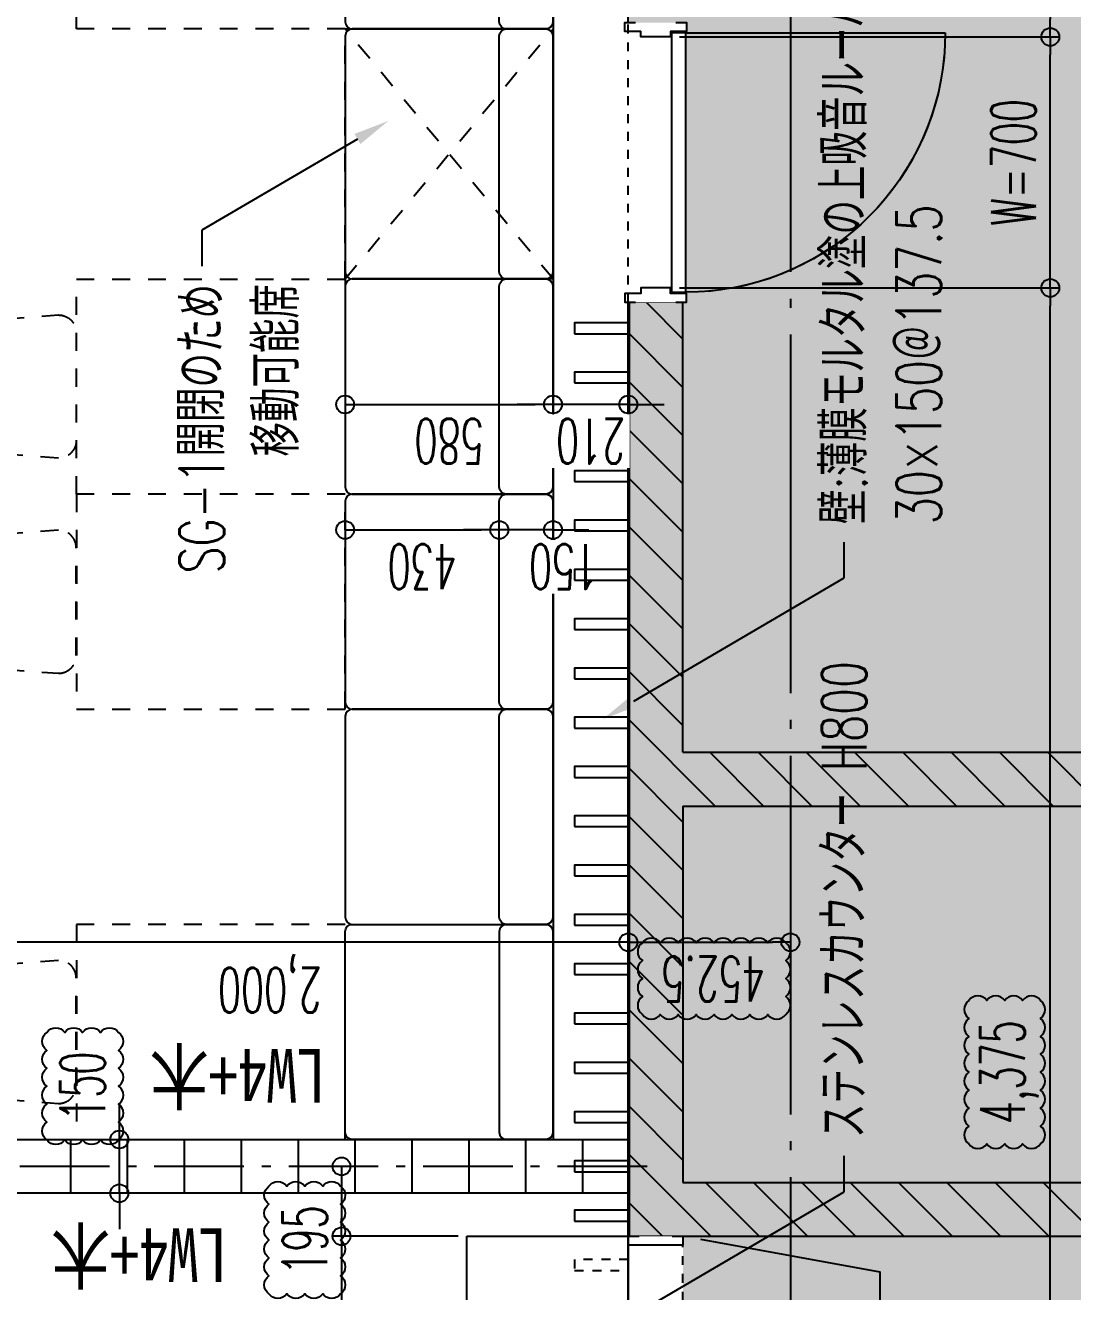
# Model space of a CAD drawing. Header units: millimetres. Extents: x -67913 to 128525, y -54442 to 63422.
# Drawn here: x 8865 to 11788, y 24226 to 27758 of the extents above; entities that cross this region are included whole.
import ezdxf
from ezdxf import colors
from ezdxf.entities.mleader import LeaderData, LeaderLine
from ezdxf.enums import TextEntityAlignment as Align
from ezdxf.math import Vec2, Vec3

# ---------------------------------------------------------------- set-up
doc = ezdxf.new("R2010")
doc.units = ezdxf.units.MM
doc.header["$LTSCALE"] = 500
doc.header["$PDMODE"] = 35
for name, pattern in [('AXIS', [2.35, 2, -0.15, 0.05, -0.15]), ('DD1', [0.1, 0.05, -0.05]), ('DD3', [0.2, 0.1, -0.1]), ('DD4', [0.38, 0.3, -0.08]), ('DD6', [0.75, 0.5, -0.1, 0.05, -0.1])]:
    doc.linetypes.add(name, pattern=pattern)
doc.layers.get('0').update_dxf_attribs({"plot": 0})
for name, color, linetype in [('020KijnSn', 1, 'AXIS'), ('143Hatch8', 5, 'Continuous'), ('143Solid8', 253, 'Continuous'), ('200HojoSn', 4, 'DD6'), ('220Kabe9', 7, 'Continuous'), ('230Kaik', 7, 'Continuous'), ('270SiagSp', 8, 'Continuous'), ('272SiagSp', 8, 'Continuous'), ('290Kigo', 8, 'Continuous'), ('292Kigo', 8, 'Continuous'), ('300Dansa', 4, 'Continuous'), ('302Dansa', 5, 'Continuous'), ('303Dansa', 6, 'DD4'), ('330KattA9', 6, 'Continuous'), ('350Kigu', 4, 'Continuous'), ('360Kagu', 3, 'DD3'), ('390Kigo', 8, 'Continuous'), ('391kigoHor', 10, 'Continuous')]:
    doc.layers.add(name, color=color, linetype=linetype)
doc.layers.add('HOJO', color=211, linetype='Continuous', plot=False)
doc.styles.add('Annotative', font='simplex.shx', dxfattribs={"width": 0.7, "bigfont": 'extfont2.shx'})
doc.styles.add('Dim', font='simplex.shx', dxfattribs={"width": 0.6, "bigfont": 'extfont2.shx'})
doc.styles.get("Standard").update_dxf_attribs({"font": 'simplex.shx', "width": 0.7, "bigfont": 'extfont2.shx'})
doc.styles.add('明朝', font='MS Mincho.ttf')
doc.dimstyles.new('PRO1-50', dxfattribs={"dimscale": 50, "dimtxt": 2.5, "dimasz": 1, "dimexe": 0.5, "dimexo": 0.5, "dimgap": 0.8, "dimtad": 1, "dimdec": 3, "dimdsep": 46, "dimlunit": 6, "dimtxsty": 'Dim', "dimblk": 'ORIGIN', "dimcen": 0, "dimadec": 3, "dimazin": 2, "dimtfac": 1, "dimtdec": 3, "dimtix": 1, "dimtmove": 2, "dimatfit": 3, "dimldrblk": 'ORIGIN', "dimfxl": 0, "dimarcsym": 0})

# ---------------------------------------------------------------- blocks, each defined once
blk = doc.blocks.new('*U287')
at = {"color": 0, "linetype": 'ByBlock', "lineweight": -2}
blk.add_wipeout([(-25, 65.5), (1130, 65.5), (1130, -87), (-25, -87)], dxfattribs=at)
at = {"color": 5, "linetype": 'DD1', "lineweight": -2}
for p, q in [((0, 65.5), (1105, 65.5)), ((0, -87), (1105, -87))]:
    blk.add_line(p, q, dxfattribs=at)
at = {"color": 0, "linetype": 'ByBlock', "lineweight": -2}
for points in [[(-25, -57), (-25, -87), (0, -87), (0, 65.5), (-25, 65.5), (-25, 35.5)], [(1130, -57), (1130, -87), (1105, -87), (1105, 65.5), (1130, 65.5), (1130, 35.5)]]:
    blk.add_lwpolyline(points, dxfattribs=at)
blk = doc.blocks.new('_Origin')
at = {"color": 0, "linetype": 'ByBlock', "lineweight": -2}
blk.add_line((0, 0), (-1, 0), dxfattribs=at)
blk.add_circle((0, 0), 0.5, dxfattribs=at)
blk = doc.blocks.new('*D297')
at = {"layer": '270SiagSp', "color": 0, "lineweight": -2, "transparency": 16777216}
for p, q in [((9127.5, 24700), (9127.5, 24750)), ((9127.5, 24500), (9127.5, 24650)), ((9127.5, 24450), (9127.5, 24400))]:
    blk.add_line(p, q, dxfattribs=at)
at = {"layer": 'Defpoints', "color": 0, "transparency": 16777216}
for p in [(9127.5, 24650), (9127.5, 24650), (9127.5, 24500)]:
    blk.add_point(p, dxfattribs=at)
at = {"layer": '270SiagSp', "color": 0, "lineweight": -2, "transparency": 16777216, "xscale": 50, "yscale": 50, "zscale": 50}
for p, rotation in [((9127.5, 24650), 270), ((9127.5, 24500), 90)]:
    blk.add_blockref('_Origin', p, dxfattribs=dict(at, rotation=rotation))
at = {"layer": '270SiagSp', "color": 0, "transparency": 16777216, "insert": (9025, 24798.6), "char_height": 125, "attachment_point": 5, "rotation": 90, "style": 'Dim'}
blk.add_mtext('150', dxfattribs=at)
blk = doc.blocks.new('*D298')
at = {"layer": '270SiagSp', "color": 0, "lineweight": -2, "transparency": 16777216}
for p, q in [((8547.5, 24675), (8547.5, 25225)), ((10497.5, 25200), (8597.5, 25200))]:
    blk.add_line(p, q, dxfattribs=at)
at = {"layer": 'Defpoints', "color": 0, "transparency": 16777216}
for p in [(8547.5, 25200), (10547.5, 25200), (8547.5, 24650)]:
    blk.add_point(p, dxfattribs=at)
at = {"layer": '270SiagSp', "color": 0, "lineweight": -2, "transparency": 16777216, "xscale": 50, "yscale": 50, "zscale": 50, "rotation": 180}
blk.add_blockref('_Origin', (8547.5, 25200), dxfattribs=at)
at = {"layer": '270SiagSp', "color": 0, "lineweight": -2, "transparency": 16777216, "xscale": 50, "yscale": 50, "zscale": 50}
blk.add_blockref('_Origin', (10547.5, 25200), dxfattribs=at)
at = {"layer": '270SiagSp', "color": 0, "transparency": 16777216, "insert": (9547.5, 25085.6), "char_height": 125, "attachment_point": 5, "rotation": 180, "style": 'Dim'}
blk.add_mtext('2,000', dxfattribs=at)
blk = doc.blocks.new('*D299')
at = {"layer": '270SiagSp', "color": 0, "lineweight": -2, "transparency": 16777216}
for p, q in [((10137.5, 26350), (10087.5, 26350)), ((10337.5, 26350), (10187.5, 26350)), ((10387.5, 26350), (10437.5, 26350))]:
    blk.add_line(p, q, dxfattribs=at)
at = {"layer": 'Defpoints', "color": 0, "transparency": 16777216}
for p in [(10187.5, 26350), (10187.5, 26350), (10337.5, 26350)]:
    blk.add_point(p, dxfattribs=at)
at = {"layer": '270SiagSp', "color": 0, "lineweight": -2, "transparency": 16777216, "xscale": 50, "yscale": 50, "zscale": 50}
blk.add_blockref('_Origin', (10187.5, 26350), dxfattribs=at)
at = {"layer": '270SiagSp', "color": 0, "transparency": 16777216, "insert": (10367, 26247.5), "char_height": 125, "attachment_point": 5, "rotation": 180, "style": 'Dim', "bg_fill": 3, "box_fill_scale": 1.1, "bg_fill_color": 256, "bg_fill_true_color": 13158600, "bg_fill_transparency": 0}
blk.add_mtext('150', dxfattribs=at)
at = {"layer": '270SiagSp', "color": 0, "lineweight": -2, "transparency": 16777216, "xscale": 50, "yscale": 50, "zscale": 50, "rotation": 180}
blk.add_blockref('_Origin', (10337.5, 26350), dxfattribs=at)
blk = doc.blocks.new('*D300')
at = {"layer": '270SiagSp', "color": 0, "lineweight": -2, "transparency": 16777216}
blk.add_line((9807.5, 26350), (10137.5, 26350), dxfattribs=at)
at = {"layer": 'Defpoints', "color": 0, "transparency": 16777216}
for p in [(9757.5, 26350), (10187.5, 26350), (10187.5, 26350)]:
    blk.add_point(p, dxfattribs=at)
at = {"layer": '270SiagSp', "color": 0, "lineweight": -2, "transparency": 16777216, "xscale": 50, "yscale": 50, "zscale": 50, "rotation": 180}
blk.add_blockref('_Origin', (9757.5, 26350), dxfattribs=at)
at = {"layer": '270SiagSp', "color": 0, "lineweight": -2, "transparency": 16777216, "xscale": 50, "yscale": 50, "zscale": 50}
blk.add_blockref('_Origin', (10187.5, 26350), dxfattribs=at)
at = {"layer": '270SiagSp', "color": 0, "transparency": 16777216, "insert": (9972.5, 26247.5), "char_height": 125, "attachment_point": 5, "rotation": 180, "style": 'Dim'}
blk.add_mtext('430', dxfattribs=at)
blk = doc.blocks.new('*D301')
at = {"layer": '270SiagSp', "color": 0, "lineweight": -2, "transparency": 16777216}
for p, q in [((10287.5, 26700), (10237.5, 26700)), ((10547.5, 26700), (10337.5, 26700)), ((10597.5, 26700), (10647.5, 26700))]:
    blk.add_line(p, q, dxfattribs=at)
at = {"layer": 'Defpoints', "color": 0, "transparency": 16777216}
for p in [(10337.5, 26700), (10337.5, 26700), (10547.5, 26700)]:
    blk.add_point(p, dxfattribs=at)
at = {"layer": '270SiagSp', "color": 0, "lineweight": -2, "transparency": 16777216, "xscale": 50, "yscale": 50, "zscale": 50}
blk.add_blockref('_Origin', (10337.5, 26700), dxfattribs=at)
at = {"layer": '270SiagSp', "color": 0, "lineweight": -2, "transparency": 16777216, "xscale": 50, "yscale": 50, "zscale": 50, "rotation": 180}
blk.add_blockref('_Origin', (10547.5, 26700), dxfattribs=at)
at = {"layer": '270SiagSp', "color": 0, "transparency": 16777216, "insert": (10442.5, 26597.5), "char_height": 125, "attachment_point": 5, "rotation": 180, "style": 'Dim', "bg_fill": 3, "box_fill_scale": 1.1, "bg_fill_color": 256, "bg_fill_true_color": 13158600, "bg_fill_transparency": 0}
blk.add_mtext('210', dxfattribs=at)
blk = doc.blocks.new('*D302')
at = {"layer": '270SiagSp', "color": 0, "lineweight": -2, "transparency": 16777216}
blk.add_line((9807.5, 26700), (10287.5, 26700), dxfattribs=at)
at = {"layer": 'Defpoints', "color": 0, "transparency": 16777216}
for p in [(9757.5, 26700), (10337.5, 26700), (10337.5, 26700)]:
    blk.add_point(p, dxfattribs=at)
at = {"layer": '270SiagSp', "color": 0, "lineweight": -2, "transparency": 16777216, "xscale": 50, "yscale": 50, "zscale": 50, "rotation": 180}
blk.add_blockref('_Origin', (9757.5, 26700), dxfattribs=at)
at = {"layer": '270SiagSp', "color": 0, "lineweight": -2, "transparency": 16777216, "xscale": 50, "yscale": 50, "zscale": 50}
blk.add_blockref('_Origin', (10337.5, 26700), dxfattribs=at)
at = {"layer": '270SiagSp', "color": 0, "transparency": 16777216, "insert": (10047.5, 26597.5), "char_height": 125, "attachment_point": 5, "rotation": 180, "style": 'Dim'}
blk.add_mtext('580', dxfattribs=at)
blk = doc.blocks.new('*U303')
at = {"layer": '330KattA9'}
blk.add_arc((812, 63.5), 724, 90, 175, dxfattribs=at)
at = {"linetype": 'ByBlock', "lineweight": -2}
blk.add_wipeout([(840, 65.5), (840, -107), (60, -107), (60, 65.5)], dxfattribs=at)
at = {"color": 0, "linetype": 'ByBlock', "lineweight": -2}
for points in [[(60, 35.5), (60, 65.5), (85, 65.5), (85, 20.5), (100, 20.5), (100, -62), (85, -62), (85, -107), (60, -107), (60, -77)], [(840, 35.5), (840, 65.5), (815, 65.5), (815, 20.5), (800, 20.5), (800, -62), (815, -62), (815, -107), (840, -107), (840, -77)]]:
    blk.add_lwpolyline(points, dxfattribs=at)
blk.add_lwpolyline([(812, 23.5), (88, 23.5), (88, 63.5), (812, 63.5)], close=True, dxfattribs=at)
at = {"layer": '330KattA9'}
blk.add_line((812, 63.5), (812, 787.5), dxfattribs=at)
blk.add_arc((812, 63.5), 724, 95, 180, dxfattribs=at)
blk = doc.blocks.new('*D304')
at = {"layer": '272SiagSp', "color": 0, "lineweight": -2, "transparency": 16777216}
for p, q in [((10690, 27725), (11750, 27725)), ((11725, 27075), (11725, 27675)), ((10690, 27025), (11750, 27025))]:
    blk.add_line(p, q, dxfattribs=at)
at = {"layer": 'Defpoints', "color": 0, "transparency": 16777216}
for p in [(10665, 27725), (11725, 27725), (10665, 27025)]:
    blk.add_point(p, dxfattribs=at)
at = {"layer": '272SiagSp', "color": 0, "lineweight": -2, "transparency": 16777216, "xscale": 50, "yscale": 50, "zscale": 50}
for p, rotation in [((11725, 27725), 90), ((11725, 27025), 270)]:
    blk.add_blockref('_Origin', p, dxfattribs=dict(at, rotation=rotation))
at = {"layer": '272SiagSp', "color": 0, "transparency": 16777216, "insert": (11622.5, 27375), "char_height": 125, "attachment_point": 5, "rotation": 90, "style": 'Dim'}
blk.add_mtext('W=700', dxfattribs=at)
blk = doc.blocks.new('*D305')
at = {"layer": '272SiagSp', "color": 0, "lineweight": -2, "transparency": 16777216}
for p, q in [((11725, 28100), (11725, 27775)), ((10690, 27725), (11750, 27725))]:
    blk.add_line(p, q, dxfattribs=at)
at = {"layer": 'Defpoints', "color": 0, "transparency": 16777216}
for p in [(11725, 28150), (10665, 27725), (11725, 27725)]:
    blk.add_point(p, dxfattribs=at)
at = {"layer": '272SiagSp', "color": 0, "lineweight": -2, "transparency": 16777216, "xscale": 50, "yscale": 50, "zscale": 50}
for p, rotation in [((11725, 28150), 90), ((11725, 27725), 270)]:
    blk.add_blockref('_Origin', p, dxfattribs=dict(at, rotation=rotation))
at = {"layer": '272SiagSp', "color": 0, "transparency": 16777216, "insert": (11622.5, 27937.5), "char_height": 125, "attachment_point": 5, "rotation": 90, "style": 'Dim'}
blk.add_mtext('425', dxfattribs=at)
blk = doc.blocks.new('*D306')
at = {"layer": '272SiagSp', "color": 0, "lineweight": -2, "transparency": 16777216}
for p, q in [((10690, 27025), (11750, 27025)), ((11725, 22700), (11725, 26975))]:
    blk.add_line(p, q, dxfattribs=at)
at = {"layer": 'Defpoints', "color": 0, "transparency": 16777216}
for p in [(10665, 27025), (11725, 27025), (11725, 22650)]:
    blk.add_point(p, dxfattribs=at)
at = {"layer": '272SiagSp', "color": 0, "lineweight": -2, "transparency": 16777216, "xscale": 50, "yscale": 50, "zscale": 50}
for p, rotation in [((11725, 27025), 90), ((11725, 22650), 270)]:
    blk.add_blockref('_Origin', p, dxfattribs=dict(at, rotation=rotation))
at = {"layer": '272SiagSp', "color": 0, "transparency": 16777216, "insert": (11610.6, 24837.5), "char_height": 125, "attachment_point": 5, "rotation": 90, "style": 'Dim'}
blk.add_mtext('4,375', dxfattribs=at)
blk = doc.blocks.new('*D310')
at = {"layer": '270SiagSp', "color": 0, "lineweight": -2, "transparency": 16777216}
for p, q in [((10072.5, 24380), (9722.5, 24380)), ((9747.5, 24330), (9747.5, 23275)), ((10072.5, 23225), (9722.5, 23225))]:
    blk.add_line(p, q, dxfattribs=at)
at = {"layer": 'Defpoints', "color": 0, "transparency": 16777216}
for p in [(10097.5, 24380), (9747.5, 23225), (10097.5, 23225)]:
    blk.add_point(p, dxfattribs=at)
at = {"layer": '270SiagSp', "color": 0, "lineweight": -2, "transparency": 16777216, "xscale": 50, "yscale": 50, "zscale": 50}
for p, rotation in [((9747.5, 24380), 90), ((9747.5, 23225), 270)]:
    blk.add_blockref('_Origin', p, dxfattribs=dict(at, rotation=rotation))
at = {"layer": '270SiagSp', "color": 0, "transparency": 16777216, "insert": (9633.1, 23802.5), "char_height": 125, "attachment_point": 5, "rotation": 90, "style": 'Dim'}
blk.add_mtext('1,155', dxfattribs=at)
blk = doc.blocks.new('*D311')
at = {"layer": '270SiagSp', "color": 0, "lineweight": -2, "transparency": 16777216}
for p, q in [((9747.5, 24525), (9747.5, 24430)), ((10072.5, 24380), (9722.5, 24380))]:
    blk.add_line(p, q, dxfattribs=at)
at = {"layer": 'Defpoints', "color": 0, "transparency": 16777216}
for p in [(9747.5, 24575), (9747.5, 24380), (10097.5, 24380)]:
    blk.add_point(p, dxfattribs=at)
at = {"layer": '270SiagSp', "color": 0, "lineweight": -2, "transparency": 16777216, "xscale": 50, "yscale": 50, "zscale": 50}
for p, rotation in [((9747.5, 24575), 90), ((9747.5, 24380), 270)]:
    blk.add_blockref('_Origin', p, dxfattribs=dict(at, rotation=rotation))
at = {"layer": '270SiagSp', "color": 0, "transparency": 16777216, "insert": (9645, 24369.5), "char_height": 125, "attachment_point": 5, "rotation": 90, "style": 'Dim'}
blk.add_mtext('195', dxfattribs=at)
blk = doc.blocks.new('*D360')
at = {"layer": '270SiagSp', "color": 0, "lineweight": -2, "transparency": 16777216}
blk.add_line((10597.5, 25200), (10950, 25200), dxfattribs=at)
at = {"layer": 'Defpoints', "color": 0, "transparency": 16777216}
for p in [(10547.5, 25200), (11000, 25200), (11000, 25200)]:
    blk.add_point(p, dxfattribs=at)
at = {"layer": '270SiagSp', "color": 0, "lineweight": -2, "transparency": 16777216, "xscale": 50, "yscale": 50, "zscale": 50, "rotation": 180}
blk.add_blockref('_Origin', (10547.5, 25200), dxfattribs=at)
at = {"layer": '270SiagSp', "color": 0, "lineweight": -2, "transparency": 16777216, "xscale": 50, "yscale": 50, "zscale": 50}
blk.add_blockref('_Origin', (11000, 25200), dxfattribs=at)
at = {"layer": '270SiagSp', "color": 0, "transparency": 16777216, "insert": (10784.5, 25097.5), "char_height": 125, "attachment_point": 5, "rotation": 180, "style": 'Dim'}
blk.add_mtext('452.5', dxfattribs=at)
blk = doc.blocks.new('*U170')
at = {"color": 0, "linetype": 'ByBlock', "lineweight": -2, "transparency": 16777216, "style": '明朝', "width": 0.8}
blk.add_attdef('間仕切符号', text='', height=3, dxfattribs=at).set_placement((0, 0), align=Align.MIDDLE)
blk = doc.blocks.new('2人掛けテーブル')
blk.add_lwpolyline([(68100, 33978.1), (68700, 33978.1), (68700, 33228.1), (68100, 33228.1)], close=True)
blk = doc.blocks.new('ローカウンターチェア')
blk.add_lwpolyline([(73483, 48995.5, 0.191953), (73466.8, 49028.8), (73465.9, 49029.6, 0.165258), (73321.8, 49092.2), (73321.8, 49112.2, -0.166896), (73479.4, 49044.4, 1.000187), (73499.5, 49066.6, 0.38619), (73104, 49066.6, 1.000331), (73124.2, 49044.4, -0.166984), (73281.8, 49112.2), (73281.8, 49092.2, 0.16686), (73136.6, 49028.6, 0.190435), (73120.5, 48995.5), (73102.1, 48750, 0.414214), (73152.1, 48700), (73451.4, 48700, 0.414214), (73501.4, 48750)], format="xyb", close=True)
blk = doc.blocks.new('建具記号')
at = {"color": 0, "linetype": 'ByBlock', "lineweight": -2, "transparency": 16777216}
for p, q in [((-5.292, 1.5), (5.292, 1.5)), ((-5.292, -1.5), (5.292, -1.5))]:
    blk.add_line(p, q, dxfattribs=at)
at = {"color": 7, "linetype": 'ByBlock', "lineweight": -2, "transparency": 16777216}
blk.add_circle((0, 0), 5.5, dxfattribs=at)
at = {"color": 0, "linetype": 'ByBlock', "lineweight": -2, "transparency": 16777216, "width": 0.6}
for tag, height, p in [('建具寸法・高さH', 1.9, (0, 3.5)), ('建具番号', 2, (0, 0)), ('基準高さから建具下枠の上端までの高さ', 1.9, (0, -3.5)), ('特記事項（電気錠等）', 1.9, (0, -7))]:
    blk.add_attdef(tag, text='', height=height, dxfattribs=at).set_placement(p, align=Align.MIDDLE)

msp = doc.modelspace()

# ---------------------------------------------------------------- hatches: boundary and pattern name
at = {"layer": '143Hatch8', "linetype": 'Continuous'}
h = msp.add_hatch(dxfattribs=at)
h.set_pattern_fill('ANSI31', scale=30, angle=270)
h.paths.add_polyline_path([(12775, 25230), (12775, 26125), (12775, 26225), (12775, 26575), (14125, 26575), (14125, 26725), (12625, 26725), (12625, 25730), (10700, 25730), (10700, 26985), (10550, 26985), (10550, 24380), (14480, 24380), (14480, 24530), (14275, 24530), (14275, 24630), (14125, 24630), (14125, 24530), (12775, 24530), (12775, 24630), (12625, 24630), (12625, 24530), (10700, 24530), (10700, 25580), (12625, 25580), (12625, 25230)])
at = {"layer": '143Solid8'}
h = msp.add_hatch(color=254, dxfattribs=at)
edge = h.paths.add_edge_path()
edge.add_line((10547.5, 11272.5), (10547.5, 28400))
edge.add_line((10547.5, 28400), (8275, 28400))
edge.add_line((8275, 28400), (8275, 28550))
edge.add_line((8275, 28550), (11230, 28550))
edge.add_line((11230, 28550), (11230, 29840))
edge.add_line((11230, 29840), (10923.1239, 29840))
edge.add_line((10923.1239, 29840), (9807.7484, 30887.09))
edge.add_line((9807.7484, 30887.09), (9948, 31043))
edge.add_line((9948, 31043), (9948, 31643))
edge.add_line((9948, 31643), (9807.7484, 31797.91))
edge.add_line((9807.7484, 31797.91), (10923.1239, 32845))
edge.add_line((10923.1239, 32845), (15208.0429, 32845))
edge.add_line((15208.0429, 32845), (16500, 33702.0947))
edge.add_line((16500, 33702.0947), (17791.9571, 32845))
edge.add_line((17791.9571, 32845), (22083.3761, 32845))
edge.add_line((22083.3761, 32845), (23198.7516, 31797.91))
edge.add_line((23198.7516, 31797.91), (23058.5, 31643))
edge.add_line((23058.5, 31643), (23058.5, 31043))
edge.add_line((23058.5, 31043), (23198.7516, 30887.09))
edge.add_line((23198.7516, 30887.09), (22083.3761, 29840))
edge.add_line((22083.3761, 29840), (16575, 29840))
edge.add_line((16575, 29840), (16575, 28550))
edge.add_line((16575, 28550), (24750, 28550))
edge.add_line((24750, 28550), (24750, 28400))
edge.add_line((24750, 28400), (24550, 28400))
edge.add_line((24550, 28400), (24550, 27778))
edge.add_line((24550, 27778), (22450, 27778))
edge.add_line((22450, 27778), (22450, 27775))
edge.add_line((22450, 27775), (22290, 27775))
edge.add_line((22290, 27775), (22290, 27025))
edge.add_line((22290, 27025), (22450, 27025))
edge.add_line((22450, 27025), (22450, 20250))
edge.add_line((22450, 20250), (22550, 20250))
edge.add_line((22550, 20250), (22750, 20050))
edge.add_line((22750, 20050), (22750, 11450))
edge.add_line((22750, 11450), (22550, 11250))
edge.add_line((22550, 11250), (22450, 11250))
edge.add_line((22450, 11250), (21700, 11250))
edge.add_line((21700, 11250), (21700, 10624.9989))
edge.add_arc((21050, 10624.9989), 650, 270, 360, ccw=False)
edge.add_line((21050, 9974.9989), (18999, 9974.9989))
edge.add_line((18999, 9974.9989), (18999, 9825))
edge.add_line((18999, 9825), (18001, 9825))
edge.add_line((18001, 9825), (18001, 9975))
edge.add_line((18001, 9975), (16999, 9975))
edge.add_line((16999, 9975), (16999, 9825))
edge.add_line((16999, 9825), (16001, 9825))
edge.add_line((16001, 9825), (16001, 9975))
edge.add_line((16001, 9975), (14999, 9975))
edge.add_line((14999, 9975), (14999, 9825))
edge.add_line((14999, 9825), (14001, 9825))
edge.add_line((14001, 9825), (14001, 9974.9983))
edge.add_line((14001, 9974.9983), (11949.9993, 9975))
edge.add_arc((11950, 10625), 650, 179.9998989, 269.9999359, ccw=False)
edge.add_line((11300, 10625.0011), (11300, 11272.5))
edge.add_line((11300, 11272.5), (10547.5, 11272.5))
at = {"layer": '302Dansa'}
h = msp.add_hatch(dxfattribs=at)
h.set_pattern_fill('LINE', color=256, scale=50, angle=90)
h.set_pattern_definition([(90, (9626.87, 24500), (-158.75, 1e-14), [])])
h.paths.add_polyline_path([(10547.5, 24500), (8547.5, 24500), (8547.5, 24650), (10547.5, 24650)])

# ---------------------------------------------------------------- linework, layer by layer
at = {"layer": '020KijnSn'}
msp.add_line((11000, 37470), (11000, -23200), dxfattribs=at)
at = {"layer": '200HojoSn'}
msp.add_line((10600, 24575), (7375, 24575), dxfattribs=at)
at = {"layer": '220Kabe9'}
for p, q in [((10550, 26985), (10550, 24380)), ((10700, 26985), (10550, 26985)), ((10700, 25730), (10700, 26985)), ((10700, 25730), (12625, 25730)), ((10700, 25580), (10700, 24530)), ((10700, 25580), (12625, 25580)), ((10700, 24530), (12625, 24530)), ((10550, 24380), (14480, 24380))]:
    msp.add_line(p, q, dxfattribs=at)
for points in [[(10397.5, 26897.5), (10547.5, 26897.5), (10547.5, 26927.5), (10397.5, 26927.5)], [(10397.5, 26760), (10547.5, 26760), (10547.5, 26790), (10397.5, 26790)], [(10397.5, 26622.5), (10547.5, 26622.5), (10547.5, 26652.5), (10397.5, 26652.5)], [(10397.5, 26072.5), (10547.5, 26072.5), (10547.5, 26102.5), (10397.5, 26102.5)], [(10397.5, 25935), (10547.5, 25935), (10547.5, 25965), (10397.5, 25965)], [(10397.5, 25797.5), (10547.5, 25797.5), (10547.5, 25827.5), (10397.5, 25827.5)], [(10397.5, 25660), (10547.5, 25660), (10547.5, 25690), (10397.5, 25690)], [(10397.5, 25522.5), (10547.5, 25522.5), (10547.5, 25552.5), (10397.5, 25552.5)], [(10397.5, 25385), (10547.5, 25385), (10547.5, 25415), (10397.5, 25415)], [(10397.5, 25247.5), (10547.5, 25247.5), (10547.5, 25277.5), (10397.5, 25277.5)], [(10397.5, 25110), (10547.5, 25110), (10547.5, 25140), (10397.5, 25140)], [(10397.5, 24972.5), (10547.5, 24972.5), (10547.5, 25002.5), (10397.5, 25002.5)], [(10397.5, 24835), (10547.5, 24835), (10547.5, 24865), (10397.5, 24865)], [(10397.5, 24697.5), (10547.5, 24697.5), (10547.5, 24727.5), (10397.5, 24727.5)], [(10397.5, 24560), (10547.5, 24560), (10547.5, 24590), (10397.5, 24590)], [(10397.5, 24422.5), (10547.5, 24422.5), (10547.5, 24452.5), (10397.5, 24452.5)]]:
    msp.add_lwpolyline(points, close=True, dxfattribs=at)
at = {"layer": '350Kigu'}
msp.add_line((10337.5, 28400), (10337.5, 24650), dxfattribs=at)
for points in [[(10337.5, 27767.5), (10337.5, 28327.5, 0.414213562), (10317.5, 28347.5), (9777.5, 28347.5, 0.414213562), (9757.5, 28327.5), (9757.5, 27767.5, 0.414213562), (9777.5, 27747.5), (10317.5, 27747.5, 0.414213562)], [(10317.5, 28347.5, -0.414213562), (10337.5, 28327.5), (10337.5, 27767.5, -0.414213562), (10317.5, 27747.5), (10207.5, 27747.5, -0.414213562), (10187.5, 27767.5), (10187.5, 28327.5, -0.414213562), (10207.5, 28347.5)], [(10337.5, 27070), (10337.5, 27727.5, 0.414213562), (10317.5, 27747.5), (9777.5, 27747.5, 0.414213562), (9757.5, 27727.5), (9757.5, 27070, 0.414213562), (9777.5, 27050), (10317.5, 27050, 0.414213562)], [(10317.5, 27747.5, -0.414213562), (10337.5, 27727.5), (10337.5, 27070, -0.414213562), (10317.5, 27050), (10207.5, 27050, -0.414213562), (10187.5, 27070), (10187.5, 27727.5, -0.414213562), (10207.5, 27747.5)], [(10337.5, 26470), (10337.5, 27030, 0.414213562), (10317.5, 27050), (9777.5, 27050, 0.414213562), (9757.5, 27030), (9757.5, 26470, 0.414213562), (9777.5, 26450), (10317.5, 26450, 0.414213562)], [(10317.5, 27050, -0.414213562), (10337.5, 27030), (10337.5, 26470, -0.414213562), (10317.5, 26450), (10207.5, 26450, -0.414213562), (10187.5, 26470), (10187.5, 27030, -0.414213562), (10207.5, 27050)], [(10337.5, 25870), (10337.5, 26430, 0.414213562), (10317.5, 26450), (9777.5, 26450, 0.414213562), (9757.5, 26430), (9757.5, 25870, 0.414213562), (9777.5, 25850), (10317.5, 25850, 0.414213562)], [(10317.5, 26450, -0.414213562), (10337.5, 26430), (10337.5, 25870, -0.414213562), (10317.5, 25850), (10207.5, 25850, -0.414213562), (10187.5, 25870), (10187.5, 26430, -0.414213562), (10207.5, 26450)], [(10337.5, 25270), (10337.5, 25830, 0.414213562), (10317.5, 25850), (9777.5, 25850, 0.414213562), (9757.5, 25830), (9757.5, 25270, 0.414213562), (9777.5, 25250), (10317.5, 25250, 0.414213562)], [(10317.5, 25850, -0.414213562), (10337.5, 25830), (10337.5, 25270, -0.414213562), (10317.5, 25250), (10207.5, 25250, -0.414213562), (10187.5, 25270), (10187.5, 25830, -0.414213562), (10207.5, 25850)], [(10337.5, 25230), (10337.5, 24670, -0.414213562), (10317.5, 24650), (9777.5, 24650, -0.414213562), (9757.5, 24670), (9757.5, 25230, -0.414213562), (9777.5, 25250), (10317.5, 25250, -0.414213562)], [(10317.5, 24650, 0.414213562), (10337.5, 24670), (10337.5, 25230, 0.414213562), (10317.5, 25250), (10207.5, 25250, 0.414213562), (10187.5, 25230), (10187.5, 24670, 0.414213562), (10207.5, 24650)]]:
    msp.add_lwpolyline(points, format="xyb", close=True, dxfattribs=at)
msp.add_lwpolyline([(10547.5, 24500), (8547.5, 24500), (8547.5, 24650), (10547.5, 24650), (10547.5, 24500)], dxfattribs=at)
at = {"layer": '360Kagu'}
for p, q in [((9757.5, 27049.9784), (10337.5, 27747.5)), ((10337.5, 27049.9784), (9757.5, 27747.5))]:
    msp.add_line(p, q, dxfattribs=at)
msp.add_lwpolyline([(10337.5, 27050), (9757.5, 27050), (9757.5, 27747.5), (10337.5, 27747.5)], close=True, dxfattribs=at)
at = {"layer": '390Kigo'}
msp.add_lwpolyline([(10750, 23234.0909), (11250, 23325), (11250, 24280), (10750, 24370.9091)], dxfattribs=at)
at = {"layer": '391kigoHor'}
for points in [[(10986.7691, 24998.8409, 0.52056705), (10986.7691, 25048.8409, 0.52056705), (10986.7691, 25098.8409, 0.52056705), (10986.7691, 25148.8409, 0.52056705), (10986.7691, 25198.8409, 0.52056705), (10936.7691, 25198.8409, 0.52056705), (10886.7691, 25198.8409, 0.52056705), (10836.7691, 25198.8409, 0.52056705), (10786.7691, 25198.8409, 0.52056705), (10736.7691, 25198.8409, 0.52056705), (10686.7691, 25198.8409, 0.52056705), (10636.7691, 25198.8409, 0.52056705), (10586.7691, 25198.8409, 0.52056705), (10586.7691, 25148.8409, 0.52056705), (10586.7691, 25098.8409, 0.52056705), (10586.7691, 25048.8409, 0.52056705), (10586.7691, 24998.8409, 0.52056705), (10636.7691, 24998.8409, 0.52056705), (10686.7691, 24998.8409, 0.52056705), (10736.7691, 24998.8409, 0.52056705), (10786.7691, 24998.8409, 0.52056705), (10836.7691, 24998.8409, 0.52056705), (10886.7691, 24998.8409, 0.52056705), (10936.7691, 24998.8409, 0.52056705)], [(11697.7898, 25037.5, 0.52056705), (11647.7898, 25037.5, 0.52056705), (11597.7898, 25037.5, 0.52056705), (11547.7898, 25037.5, 0.52056705), (11497.7898, 25037.5, 0.52056705), (11497.7898, 24987.5, 0.52056705), (11497.7898, 24937.5, 0.52056705), (11497.7898, 24887.5, 0.52056705), (11497.7898, 24837.5, 0.52056705), (11497.7898, 24787.5, 0.52056705), (11497.7898, 24737.5, 0.52056705), (11497.7898, 24687.5, 0.52056705), (11497.7898, 24637.5, 0.52056705), (11547.7898, 24637.5, 0.52056705), (11597.7898, 24637.5, 0.52056705), (11647.7898, 24637.5, 0.52056705), (11697.7898, 24637.5, 0.52056705), (11697.7898, 24687.5, 0.52056705), (11697.7898, 24737.5, 0.52056705), (11697.7898, 24787.5, 0.52056705), (11697.7898, 24837.5, 0.52056705), (11697.7898, 24887.5, 0.52056705), (11697.7898, 24937.5, 0.52056705), (11697.7898, 24987.5, 0.52056705)], [(9125, 24648.6317, -0.52056705), (9075, 24648.6317, -0.52056705), (9025, 24648.6317, -0.52056705), (8975, 24648.6317, -0.52056705), (8925, 24648.6317, -0.52056705), (8925, 24698.6317, -0.52056705), (8925, 24748.6317, -0.52056705), (8925, 24798.6317, -0.52056705), (8925, 24848.6317, -0.52056705), (8925, 24898.6317, -0.52056705), (8925, 24948.6317, -0.52056705), (8975, 24948.6317, -0.52056705), (9025, 24948.6317, -0.52056705), (9075, 24948.6317, -0.52056705), (9125, 24948.6317, -0.52056705), (9125, 24898.6317, -0.52056705), (9125, 24848.6317, -0.52056705), (9125, 24798.6317, -0.52056705), (9125, 24748.6317, -0.52056705), (9125, 24698.6317, -0.52056705)], [(9745, 24219.5198, -0.52056705), (9695, 24219.5198, -0.52056705), (9645, 24219.5198, -0.52056705), (9595, 24219.5198, -0.52056705), (9545, 24219.5198, -0.52056705), (9545, 24269.5198, -0.52056705), (9545, 24319.5198, -0.52056705), (9545, 24369.5198, -0.52056705), (9545, 24419.5198, -0.52056705), (9545, 24469.5198, -0.52056705), (9545, 24519.5198, -0.52056705), (9595, 24519.5198, -0.52056705), (9645, 24519.5198, -0.52056705), (9695, 24519.5198, -0.52056705), (9745, 24519.5198, -0.52056705), (9745, 24469.5198, -0.52056705), (9745, 24419.5198, -0.52056705), (9745, 24369.5198, -0.52056705), (9745, 24319.5198, -0.52056705), (9745, 24269.5198, -0.52056705)]]:
    msp.add_lwpolyline(points, format="xyb", close=True, dxfattribs=at)
at = {"layer": 'HOJO'}
msp.add_lwpolyline([(10547.5, 11272.5), (10547.5, 28400), (8275, 28400), (8275, 28550), (11230, 28550), (11230, 29840), (10923.1239, 29840), (9807.7484, 30887.09), (9948, 31043), (9948, 31643), (9807.7484, 31797.91), (10923.1239, 32845), (15208.0429, 32845), (16500, 33702.0947), (17791.9571, 32845), (22083.3761, 32845), (23198.7516, 31797.91), (23058.5, 31643), (23058.5, 31043), (23198.7516, 30887.09), (22083.3761, 29840), (16575, 29840), (16575, 28550), (24750, 28550)], dxfattribs=at)

# ---------------------------------------------------------------- block references
at = {"layer": '290Kigo'}
ref = msp.add_blockref('*U170', (9457.7733, 24825), dxfattribs=dict(at, xscale=50, yscale=50, zscale=50, rotation=180))
ref.add_attrib('間仕切符号', 'LW4+木', dxfattribs={"layer": '0', "color": 0, "linetype": 'ByBlock', "lineweight": -2, "height": 150, "rotation": 180, "style": '明朝', "width": 0.8}).set_placement((9457.7733, 24825), align=Align.MIDDLE)
ref = msp.add_blockref('*U170', (9182.6778, 24325), dxfattribs=dict(at, xscale=50, yscale=50, zscale=50, rotation=180))
ref.add_attrib('間仕切符号', 'LW4+木', dxfattribs={"layer": '0', "color": 0, "linetype": 'ByBlock', "lineweight": -2, "height": 150, "rotation": 180, "style": '明朝', "width": 0.8}).set_placement((9182.6778, 24325), align=Align.MIDDLE)
at = {"layer": '360Kagu'}
for name, p, rotation in [('2人掛けテーブル', (-24220.5939, 96447.5), 270), ('2人掛けテーブル', (-24220.5939, 95149.9338), 270), ('ローカウンターチェア', (57707.4968, -47151.8443), 90.00000000000001), ('ローカウンターチェア', (57707.4968, -48351.7781), 90.00000000000001)]:
    msp.add_blockref(name, p, dxfattribs=dict(at, rotation=rotation))
at = {"layer": '360Kagu', "xscale": -1}
for name, p, rotation in [('ローカウンターチェア', (57707.4968, 100051.7119), 89.99999999999993), ('2人掛けテーブル', (-24220.5939, -42250.0662), 270), ('2人掛けテーブル', (-24220.5939, -43450), 270)]:
    msp.add_blockref(name, p, dxfattribs=dict(at, rotation=rotation))

# ---------------------------------------------------------------- dimensions: what is measured, and where the dimension line sits
at = {"layer": '270SiagSp'}
for base, p1, p2, angle, picture, middle in [((8547.5, 25200), (10547.5, 25200), (8547.5, 24650), 180, '*D298', (9547.5, 25085.5952)), ((9747.5, 23225), (10097.5, 24380), (10097.5, 23225), 90, '*D310', (9633.0952, 23802.5))]:
    dim = msp.add_linear_dim(base=base, p1=p1, p2=p2, angle=angle, dimstyle='PRO1-50', dxfattribs=at)
    dim.commit()
    dim.dimension.update_dxf_attribs({"geometry": picture, "text_midpoint": middle})
dim = msp.add_linear_dim(base=(11000, 25200), p1=(10547.5, 25200), p2=(11000, 25200), dimstyle='PRO1-50', dxfattribs=at)
dim.commit()
dim.dimension.update_dxf_attribs({"geometry": '*D360', "text_midpoint": (10784.5134, 25097.5), "dimtype": 160})
for base, p1, p2, angle, picture, middle in [((9127.5, 24650), (9127.5, 24500), (9127.5, 24650), 270, '*D297', (9025, 24798.6317)), ((9747.5, 24380), (9747.5, 24575), (10097.5, 24380), 90, '*D311', (9645, 24369.5198))]:
    dim = msp.add_linear_dim(base=base, p1=p1, p2=p2, angle=angle, dimstyle='PRO1-50', dxfattribs=at)
    dim.commit()
    dim.dimension.update_dxf_attribs({"geometry": picture, "text_midpoint": middle, "dimtype": 160})

# ---------------------------------------------------------------- leaders
at = {"layer": '390Kigo'}
ml = msp.add_multileader_mtext('Standard', dxfattribs=at)
ml.set_content('SG-1開閉のため\\P移動可能席', color=256, style='Annotative')
ml.set_leader_properties()
ml.build(insert=Vec2(0, 0))
ml.multileader.update_dxf_attribs({"dogleg_length": 2, "arrow_head_size": 100})
ctx = ml.context
ctx.base_point, ctx.char_height, ctx.arrow_head_size, ctx.landing_gap_size, ctx.plane_origin, ctx.plane_x_axis, ctx.plane_y_axis = Vec3(9357.5, 26138.6285), 125, 100, 50, Vec3(9191.1824, 32526.1894), Vec3(0, 1), Vec3(-1, 0)
ctx.text_align_type = 2
notes = []
notes.append((ctx, [(0, (1, 1, 0), (9357.5, 27186.1285), (0, -1), 100, [(0, [(9878.1647, 27490.9632)], 0, [])])]))
ctx.mtext.insert, ctx.mtext.text_direction, ctx.mtext.width, ctx.mtext.defined_height, ctx.mtext.alignment, ctx.mtext.flow_direction = Vec3(9295, 27036.1285), Vec3(0, 1), 1650.600283, 55.8756, 3, 5
for ctx, leaders in notes:
    for number, flags, end, landing, length, lines in leaders:
        leader = LeaderData()
        leader.index, (leader.has_last_leader_line, leader.has_dogleg_vector, leader.attachment_direction) = number, flags
        leader.last_leader_point, leader.dogleg_vector, leader.dogleg_length = Vec3(end), Vec3(landing), length
        for number, points, colour, breaks in lines:
            line = LeaderLine()
            line.index, line.vertices, line.color, line.breaks = number, Vec3.list(points), colors.encode_raw_color(colour), breaks
            leader.lines.append(line)
        ctx.leaders.append(leader)

# ---------------------------------------------------------------- next in the draw order: block references
at = {"layer": '230Kaik', "rotation": 90}
msp.add_blockref('*U287', (10613, 23250), dxfattribs=at)

# ---------------------------------------------------------------- next in the draw order: dimensions: what is measured, and where the dimension line sits
at = {"layer": '270SiagSp'}
dim = msp.add_linear_dim(base=(10187.5, 26350), p1=(10337.5, 26350), p2=(10187.5, 26350), angle=180, dimstyle='PRO1-50', override={"dimtfill": 1}, dxfattribs=at)
dim.commit()
dim.dimension.update_dxf_attribs({"geometry": '*D299', "text_midpoint": (10366.9833, 26247.5), "dimtype": 160})

# ---------------------------------------------------------------- next in the draw order: linework, layer by layer
at = {"layer": '220Kabe9'}
msp.add_line((10547.5, 26985), (10547.5, 24380), dxfattribs=at)
for points in [[(10397.5, 26347.5), (10547.5, 26347.5), (10547.5, 26377.5), (10397.5, 26377.5)], [(10397.5, 26210), (10547.5, 26210), (10547.5, 26240), (10397.5, 26240)]]:
    msp.add_lwpolyline(points, close=True, dxfattribs=at)
at = {"layer": '300Dansa'}
msp.add_lwpolyline([(10097.5, 24380), (10547.5, 24380), (10547.5, 23225), (10097.5, 23225)], close=True, dxfattribs=at)
at = {"layer": '303Dansa', "linetype": 'DD1'}
msp.add_lwpolyline([(10397.5, 24285), (10547.5, 24285), (10547.5, 24315), (10397.5, 24315)], close=True, dxfattribs=at)

# ---------------------------------------------------------------- next in the draw order: dimensions: what is measured, and where the dimension line sits
at = {"layer": '270SiagSp'}
dim = msp.add_linear_dim(base=(10187.5, 26350), p1=(9757.5, 26350), p2=(10187.5, 26350), dimstyle='PRO1-50', dxfattribs=at)
dim.commit()
dim.dimension.update_dxf_attribs({"geometry": '*D300', "text_midpoint": (9972.5, 26247.5)})

# ---------------------------------------------------------------- next in the draw order: leaders
at = {"layer": '390Kigo'}
ml = msp.add_multileader_mtext('Standard', dxfattribs=at)
ml.set_content('ステンレスカウンター H800', color=256, style='Annotative')
ml.set_leader_properties()
ml.build(insert=Vec2(0, 0))
ml.multileader.update_dxf_attribs({"dogleg_length": 2, "arrow_head_size": 100})
ctx = ml.context
ctx.base_point, ctx.char_height, ctx.arrow_head_size, ctx.landing_gap_size, ctx.plane_origin, ctx.plane_x_axis, ctx.plane_y_axis = Vec3(11150, 24604.1952), 125, 100, 50, Vec3(11316.3176, 19164.1343), Vec3(0, 1), Vec3(-1, 0)
notes = []
notes.append((ctx, [(0, (1, 1, 0), (11150, 24504.1952), (0, 1), 100, [(0, [(10312.5263, 24013.8777)], 0, [])])]))
ctx.mtext.insert, ctx.mtext.text_direction, ctx.mtext.width, ctx.mtext.defined_height, ctx.mtext.flow_direction = Vec3(11087.5, 24654.1952), Vec3(0, 1), 1650.600283, 55.8756, 5
for ctx, leaders in notes:
    for number, flags, end, landing, length, lines in leaders:
        leader = LeaderData()
        leader.index, (leader.has_last_leader_line, leader.has_dogleg_vector, leader.attachment_direction) = number, flags
        leader.last_leader_point, leader.dogleg_vector, leader.dogleg_length = Vec3(end), Vec3(landing), length
        for number, points, colour, breaks in lines:
            line = LeaderLine()
            line.index, line.vertices, line.color, line.breaks = number, Vec3.list(points), colors.encode_raw_color(colour), breaks
            leader.lines.append(line)
        ctx.leaders.append(leader)

# ---------------------------------------------------------------- next in the draw order: block references
at = {"layer": '230Kaik', "xscale": -1, "rotation": 270}
msp.add_blockref('*U303', (10644.5, 26925), dxfattribs=at)

# ---------------------------------------------------------------- next in the draw order: dimensions: what is measured, and where the dimension line sits
at = {"layer": '270SiagSp'}
dim = msp.add_linear_dim(base=(10337.5, 26700), p1=(10547.5, 26700), p2=(10337.5, 26700), angle=180, dimstyle='PRO1-50', override={"dimtfill": 1}, dxfattribs=at)
dim.commit()
dim.dimension.update_dxf_attribs({"geometry": '*D301', "text_midpoint": (10442.5, 26597.5)})

# ---------------------------------------------------------------- next in the draw order: linework, layer by layer
at = {"layer": '220Kabe9'}
msp.add_lwpolyline([(10397.5, 26485), (10547.5, 26485), (10547.5, 26515), (10397.5, 26515)], close=True, dxfattribs=at)
at = {"layer": '303Dansa', "linetype": 'DD1'}
msp.add_line((10547.5, 26985), (10547.5, 27765), dxfattribs=at)

# ---------------------------------------------------------------- next in the draw order: dimensions: what is measured, and where the dimension line sits
at = {"layer": '270SiagSp'}
dim = msp.add_linear_dim(base=(10337.5, 26700), p1=(9757.5, 26700), p2=(10337.5, 26700), dimstyle='PRO1-50', dxfattribs=at)
dim.commit()
dim.dimension.update_dxf_attribs({"geometry": '*D302', "text_midpoint": (10047.5, 26597.5)})
at = {"layer": '272SiagSp'}
for base, p1, p2, angle, picture, middle in [((11725, 27725), (11725, 28150), (10665, 27725), 270, '*D305', (11622.5, 27937.5)), ((11725, 27025), (11725, 22650), (10665, 27025), 90, '*D306', (11610.5952, 24837.5))]:
    dim = msp.add_linear_dim(base=base, p1=p1, p2=p2, angle=angle, dimstyle='PRO1-50', dxfattribs=at)
    dim.commit()
    dim.dimension.update_dxf_attribs({"geometry": picture, "text_midpoint": middle})
dim = msp.add_linear_dim(base=(11725, 27725), p1=(10665, 27025), p2=(10665, 27725), angle=90, dimstyle='PRO1-50', override={"dimpost": 'W=<>'}, dxfattribs=at)
dim.commit()
dim.dimension.update_dxf_attribs({"geometry": '*D304', "text_midpoint": (11622.5, 27375)})

# ---------------------------------------------------------------- next in the draw order: leaders
at = {"layer": '292Kigo'}
ml = msp.add_multileader_block('Standard', dxfattribs=at)
ml.set_content('建具記号', color=256, scale=50)
ml.set_attribute('建具寸法・高さH', '2,150', width=0)
ml.set_attribute('建具番号', '既ALD-1', width=0)
ml.set_attribute('基準高さから建具下枠の上端までの高さ', '±0', width=0)
ml.set_attribute('特記事項（電気錠等）', '', width=0)
ml.set_leader_properties()
ml.build(insert=Vec2(0, 0))
ml.multileader.update_dxf_attribs({"has_dogleg": 0, "dogleg_length": 2, "arrow_head_size": 100, "block_connection_type": 1})
ctx = ml.context
ctx.base_point, ctx.char_height, ctx.arrow_head_size, ctx.landing_gap_size, ctx.plane_origin, ctx.plane_x_axis, ctx.plane_y_axis = Vec3(84209.6088, 29625), 125, 100, 100, Vec3(84209.6088, 26375), Vec3(0, 1), Vec3(-1, 0)
ctx.attachment_type = 1
notes = []
notes.append((ctx, [(0, (0, 0, 0), (0, 0), (1, 0), 1, [])]))
ctx.block.insert, ctx.block.rotation = Vec3(84209.6088, 29625), 1.570796327
at = {"layer": '390Kigo'}
ml = msp.add_multileader_mtext('Standard', dxfattribs=at)
ml.set_content('壁:薄膜モルタル塗の上吸音ルーバー\\P30×150＠137.5', color=256, style='Annotative')
ml.set_leader_properties()
ml.build(insert=Vec2(0, 0))
ml.multileader.update_dxf_attribs({"dogleg_length": 2, "arrow_head_size": 100})
ctx = ml.context
ctx.base_point, ctx.char_height, ctx.arrow_head_size, ctx.landing_gap_size, ctx.plane_origin, ctx.plane_x_axis, ctx.plane_y_axis = Vec3(11150, 26316.4299), 125, 100, 50, Vec3(11316.3176, 20876.369), Vec3(0, 1), Vec3(-1, 0)
notes.append((ctx, [(0, (1, 1, 0), (11150, 26216.4299), (0, 1), 100, [(0, [(10476.4996, 25822.1142)], 0, [])])]))
ctx.mtext.insert, ctx.mtext.text_direction, ctx.mtext.defined_height, ctx.mtext.flow_direction = Vec3(11087.5, 26366.4299), Vec3(0, 1), 55.8756, 5
for ctx, leaders in notes:
    for number, flags, end, landing, length, lines in leaders:
        leader = LeaderData()
        leader.index, (leader.has_last_leader_line, leader.has_dogleg_vector, leader.attachment_direction) = number, flags
        leader.last_leader_point, leader.dogleg_vector, leader.dogleg_length = Vec3(end), Vec3(landing), length
        for number, points, colour, breaks in lines:
            line = LeaderLine()
            line.index, line.vertices, line.color, line.breaks = number, Vec3.list(points), colors.encode_raw_color(colour), breaks
            leader.lines.append(line)
        ctx.leaders.append(leader)

doc.saveas('drawing.dxf')
